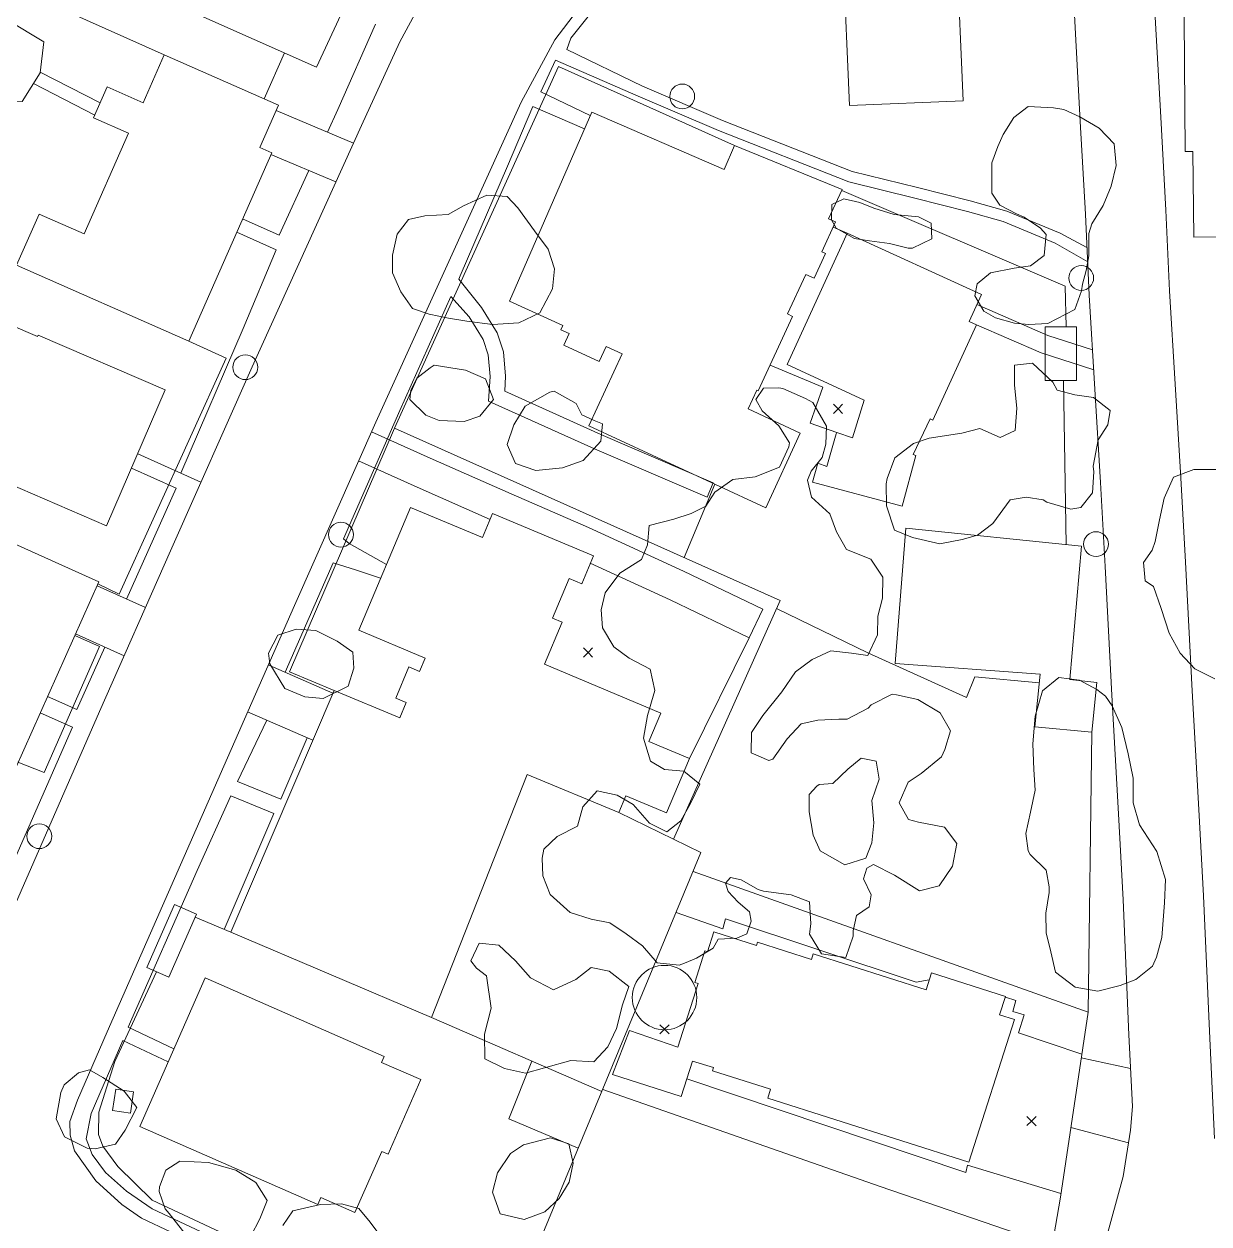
# Model space of a CAD drawing. Header units: metres. Extents: x 4652992 to 4879070, y 2074171 to 2309877.
# Drawn here: x 4653620.8 to 4653694.3, y 2307090 to 2307164.5 of the extents above; entities that cross this region are included whole.
import ezdxf

# ---------------------------------------------------------------- set-up
doc = ezdxf.new("R2010")
doc.units = ezdxf.units.M
doc.header["$MEASUREMENT"] = 0
doc.linetypes.add('DGN Style 2', pattern=[66.27138, 39.762828, -26.508552])
for name, color, linetype, lineweight in [('Level 14', 6, 'Continuous', 0), ('Level 18', 5, 'Continuous', 0), ('Level 30', 5, 'Continuous', 0), ('Level 31', 38, 'Continuous', 0), ('Level 35', 4, 'Continuous', 0), ('Level 36', 1, 'Continuous', 0), ('Level 37', 3, 'Continuous', 0), ('Level 40', 1, 'Continuous', 0), ('Level 41', 4, 'Continuous', 0), ('Level 53', 5, 'Continuous', 0), ('Level 54', 30, 'DGN Style 2', 0), ('Level 61', 4, 'Continuous', 0), ('Level 62', 4, 'Continuous', 0), ('Level 63', 3, 'Continuous', 0)]:
    doc.layers.add(name, color=color, linetype=linetype, lineweight=lineweight)

# ---------------------------------------------------------------- blocks, each defined once
blk = doc.blocks.new('POSTE_1')
at = {"layer": 'Level 61'}
blk.add_circle((-4.7e-05, -1.9e-05, -2.4e-05), 0.770001, dxfattribs=at)
blk = doc.blocks.new('COTA_15')
at = {"layer": 'Level 63', "ltscale": 0.2}
for p, q in [((-1.408367, 1.419327, -0.0002), (9e-05, -0.000195, -0.0002)), ((1.419612, 1.408262, -0.0002), (9e-05, -0.000195, -0.0002)), ((9e-05, -0.000195, -0.0002), (-1.419432, -1.408652, -0.0002)), ((9e-05, -0.000195, -0.0002), (1.408547, -1.419717, -0.0002))]:
    blk.add_line(p, q, dxfattribs=at)
blk = doc.blocks.new('COTA_17')
at = {"layer": 'Level 63', "ltscale": 0.2}
for p, q in [((0.000105, 0.00022, -0.000125), (-1.419417, -1.408237, -0.000125)), ((-1.408352, 1.419742, -0.000125), (0.000105, 0.00022, -0.000125)), ((1.419627, 1.408677, -0.000125), (0.000105, 0.00022, -0.000125)), ((0.000105, 0.00022, -0.000125), (1.408562, -1.419302, -0.000125))]:
    blk.add_line(p, q, dxfattribs=at)
blk = doc.blocks.new('TANQUE_1')
at = {"layer": 'Level 14'}
blk.add_circle((-6e-06, 2.5e-05, 8e-06), 2, dxfattribs=at)
blk = doc.blocks.new('COTA_1')
at = {"layer": 'Level 63', "ltscale": 0.2}
for p, q in [((0.000125, 4.5e-05, -0.000195), (-1.419397, -1.408412, -0.000195)), ((-1.408332, 1.419567, -0.000195), (0.000125, 4.5e-05, -0.000195)), ((1.419647, 1.408502, -0.000195), (0.000125, 4.5e-05, -0.000195)), ((0.000125, 4.5e-05, -0.000195), (1.408582, -1.419477, -0.000195))]:
    blk.add_line(p, q, dxfattribs=at)
blk = doc.blocks.new('COTA_9')
at = {"layer": 'Level 63', "ltscale": 0.2}
for p, q in [((-0.00013, 0.00011, 0.000195), (-1.419652, -1.408347, 0.000195)), ((-1.408587, 1.419632, 0.000195), (-0.00013, 0.00011, 0.000195)), ((1.419392, 1.408567, 0.000195), (-0.00013, 0.00011, 0.000195)), ((-0.00013, 0.00011, 0.000195), (1.408327, -1.419412, 0.000195))]:
    blk.add_line(p, q, dxfattribs=at)

msp = doc.modelspace()

# ---------------------------------------------------------------- linework, layer by layer
at = {"layer": 'Level 18', "color": 30}
for points in [[(4653673.735147, 2307201.344438, 1398.104079), (4653664.674696, 2307190.365508, 1399.754079), (4653653.230897, 2307176.871462, 1401.541579), (4653649.77854, 2307172.232928, 1402.216579), (4653646.596569, 2307168.03621, 1402.591579), (4653644.075257, 2307163.360991, 1403.104079), (4653641.707481, 2307158.172949, 1403.504079), (4653634.907666, 2307143.198778, 1404.654079), (4653629.843817, 2307131.782033, 1405.629079), (4653625.450949, 2307121.803666, 1406.216579), (4653618.211666, 2307105.281378, 1407.379079), (4653616.365048, 2307101.029367, 1407.879079)], [(4653684.113926, 2307196.796975, 1397.202547), (4653684.352763, 2307194.911843, 1396.508797), (4653684.984757, 2307183.543295, 1396.196297), (4653685.715119, 2307172.200567, 1396.071297), (4653685.885468, 2307165.791302, 1396.546297), (4653686.293046, 2307158.408111, 1396.752547), (4653686.605697, 2307152.663349, 1396.883797), (4653686.847911, 2307147.636286, 1397.290047), (4653687.196092, 2307141.811882, 1397.540047), (4653687.538952, 2307136.013729, 1397.940047), (4653687.825701, 2307130.800219, 1398.346297), (4653688.251605, 2307122.816448, 1398.790047), (4653688.659625, 2307115.456175, 1399.152547), (4653688.954384, 2307110.123159, 1399.583797), (4653689.309619, 2307101.74284, 1400.083797), (4653689.522097, 2307097.284694, 1400.577547), (4653689.396713, 2307095.834537, 1400.812767)], [(4653679.574276, 2307194.92992, 1398.048204), (4653671.126811, 2307184.967691, 1399.696107), (4653659.819431, 2307171.634505, 1401.483607), (4653656.504334, 2307167.180392, 1402.158607), (4653653.692231, 2307163.471494, 1402.533607), (4653651.61195, 2307159.61407, 1403.046107), (4653649.363533, 2307154.687557, 1403.446107), (4653642.582296, 2307139.754298, 1404.596107), (4653637.53815, 2307128.381973, 1405.571107), (4653633.152935, 2307118.420989, 1406.158607), (4653625.922077, 2307101.917932, 1407.321107), (4653624.080893, 2307097.678431, 1407.821107)], [(4653690.755953, 2307170.426144, 1396.212642), (4653690.873721, 2307165.995235, 1396.539857), (4653691.277474, 2307158.681325, 1396.746107), (4653691.591075, 2307152.919111, 1396.877357), (4653691.832647, 2307147.905357, 1397.283607), (4653692.179202, 2307142.108159, 1397.533607), (4653692.522764, 2307136.298138, 1397.933607), (4653692.810304, 2307131.070253, 1398.339857), (4653693.23615, 2307123.087561, 1398.783607), (4653693.643905, 2307115.73207, 1399.146107), (4653693.940456, 2307110.366619, 1399.577357), (4653694.296494, 2307101.967372, 1400.077357), (4653694.508004, 2307097.529528, 1400.571107), (4653694.620249, 2307095.30905, 1400.764857)], [(4653670.306605, 2307071.901229, 1404.351668), (4653657.917913, 2307077.051246, 1405.937086), (4653649.153285, 2307080.504828, 1406.737086), (4653639.083692, 2307085.153904, 1407.249586), (4653628.057534, 2307090.372631, 1407.824586), (4653626.833029, 2307091.217571, 1407.864069), (4653625.217522, 2307092.679384, 1407.930622), (4653623.898609, 2307094.548165, 1407.992553), (4653623.614177, 2307095.507006, 1408.038178), (4653623.609577, 2307096.358662, 1408.064237), (4653624.080893, 2307097.678431, 1407.821107)], [(4653689.396713, 2307095.834537, 1400.812767), (4653688.954929, 2307092.943799, 1401.021297), (4653687.825763, 2307088.88111, 1401.296297), (4653686.471171, 2307085.470935, 1401.710052)]]:
    msp.add_polyline3d(points, dxfattribs=at)
at = {"layer": 'Level 30', "color": 1}
for points in [[(4653643.855758, 2307172.447703, 1406.516589), (4653638.90469, 2307161.784922, 1407.072839)], [(4653692.721821, 2307167.588368, 1399.544107), (4653708.063096, 2307167.700534, 1399.681607), (4653708.223917, 2307151.794696, 1399.969107), (4653701.392745, 2307151.725628, 1399.925357), (4653701.396927, 2307151.312011, 1399.969107), (4653693.333899, 2307151.230488, 1400.619107), (4653693.280021, 2307156.55931, 1400.300357), (4653692.803028, 2307156.557465, 1400.269107), (4653692.721821, 2307167.588368, 1399.544107)], [(4653638.90469, 2307161.784922, 1407.072839), (4653627.112056, 2307167.031685, 1407.107214)], [(4653630.981057, 2307144.781753, 1408.432214), (4653620.291571, 2307149.49014, 1408.275964), (4653621.690824, 2307152.666874, 1408.044714), (4653624.485559, 2307151.43588, 1407.957214), (4653627.23669, 2307157.681793, 1407.988464), (4653625.067637, 2307158.637193, 1407.457214), (4653625.916743, 2307160.564923, 1407.375964), (4653628.153328, 2307159.579776, 1407.600964), (4653629.46081, 2307162.548163, 1407.425964), (4653636.550886, 2307159.425204, 1407.369714), (4653635.393448, 2307156.797465, 1407.532214), (4653636.130591, 2307156.472777, 1407.532214), (4653630.981057, 2307144.781753, 1408.432214)], [(4653663.657001, 2307135.892338, 1404.861668), (4653655.798327, 2307139.529585, 1404.799168), (4653657.869061, 2307144.003633, 1404.455418), (4653656.882057, 2307144.46045, 1404.442918), (4653656.446677, 2307143.519763, 1404.424168), (4653654.244864, 2307144.538833, 1404.417918), (4653654.575969, 2307145.254223, 1404.386668), (4653654.059605, 2307145.493213, 1404.386668), (4653654.180033, 2307145.753411, 1404.374168), (4653650.87134, 2307147.271034, 1404.686668), (4653655.980951, 2307159.003291, 1404.905418), (4653664.20563, 2307155.440558, 1404.792918), (4653664.848289, 2307156.931458, 1404.799168), (4653671.515043, 2307154.194346, 1404.849168), (4653670.676203, 2307152.38194, 1404.892918), (4653671.111649, 2307152.180401, 1404.774168), (4653670.25317, 2307150.325564, 1404.717918), (4653670.480192, 2307150.220491, 1404.717918), (4653669.771801, 2307148.689932, 1404.717918), (4653669.263999, 2307148.924959, 1404.717918), (4653668.128371, 2307146.471308, 1404.811668), (4653668.446259, 2307146.32418, 1404.811668), (4653666.309941, 2307141.708429, 1404.805418), (4653666.232803, 2307141.74413, 1404.805418), (4653665.692092, 2307140.575865, 1404.199168), (4653668.918829, 2307139.082427, 1403.086668), (4653666.774535, 2307134.449443, 1403.499168), (4653663.657001, 2307135.892338, 1404.861668)], [(4653680.161672, 2307147.674968, 1402.117918), (4653671.823102, 2307151.48435, 1402.499168), (4653671.572493, 2307150.935778, 1401.799168), (4653668.098334, 2307143.330996, 1401.742918), (4653672.882602, 2307141.126369, 1401.54854), (4653672.15938, 2307138.777751, 1401.524337), (4653671.181027, 2307139.115257, 1403.611668), (4653671.146604, 2307139.039905, 1403.536668), (4653670.556989, 2307137.007156, 1403.492918), (4653670.016612, 2307137.213248, 1403.492918), (4653669.685284, 2307136.035122, 1403.455418), (4653675.245113, 2307134.543699, 1403.686668), (4653676.079319, 2307137.690402, 1403.649168), (4653675.930763, 2307137.7597, 1401.824168), (4653676.971163, 2307139.95534, 1401.767918), (4653677.14879, 2307139.874193, 1401.755418), (4653679.858132, 2307145.804823, 1401.724168), (4653679.402425, 2307146.013008, 1401.817918), (4653680.161672, 2307147.674968, 1402.117918)], [(4653625.880364, 2307133.318126, 1409.294714), (4653616.678393, 2307137.290273, 1408.825964), (4653616.870792, 2307137.73599, 1408.794714), (4653616.229893, 2307138.012643, 1408.663464), (4653617.124068, 2307140.084109, 1408.657214), (4653617.860282, 2307139.766313, 1408.707214), (4653619.034356, 2307142.486201, 1408.575964), (4653618.472681, 2307142.728655, 1408.557214), (4653619.813592, 2307145.835041, 1408.588464), (4653621.589935, 2307145.06826, 1409.000964), (4653621.63031, 2307145.161792, 1408.975964), (4653629.522297, 2307141.755117, 1408.944714), (4653625.880364, 2307133.318126, 1409.294714)], [(4653618.319552, 2307115.917349, 1410.150964), (4653611.138317, 2307119.140757, 1410.138464), (4653611.243562, 2307119.375225, 1410.138464), (4653601.631274, 2307123.689848, 1410.007214), (4653602.318819, 2307125.221587, 1409.707214), (4653601.26481, 2307125.694696, 1409.494714), (4653604.395256, 2307132.668826, 1409.900964), (4653605.205358, 2307132.305199, 1409.982214), (4653606.166065, 2307134.445499, 1409.982214), (4653605.882891, 2307134.572606, 1409.982214), (4653606.419225, 2307135.767473, 1409.869714), (4653606.665575, 2307135.656895, 1409.857214), (4653607.460669, 2307137.428237, 1409.713464), (4653613.914034, 2307134.531546, 1409.813464), (4653614.091966, 2307134.92795, 1410.763464), (4653625.404624, 2307129.85009, 1410.732214), (4653619.168936, 2307115.957976, 1410.044714), (4653618.477166, 2307116.268487, 1410.119714), (4653618.319552, 2307115.917349, 1410.150964)], [(4653646.040877, 2307102.816905, 1408.283543), (4653633.591337, 2307108.108572, 1408.233543), (4653639.993101, 2307123.109435, 1408.408543), (4653644.069926, 2307121.400405, 1409.314793), (4653644.469217, 2307122.352898, 1409.558543), (4653643.819878, 2307122.625105, 1409.558543), (4653644.63635, 2307124.572766, 1409.552293), (4653645.304214, 2307124.292793, 1409.514793), (4653645.651718, 2307125.121751, 1407.608543), (4653641.532883, 2307126.848393, 1407.271043), (4653644.72808, 2307134.47041, 1407.208543), (4653649.198376, 2307132.596434, 1407.283543), (4653649.823818, 2307134.0884, 1409.139793), (4653656.084393, 2307131.463928, 1408.971043), (4653655.35833, 2307129.731933, 1409.064793), (4653654.574558, 2307130.060495, 1409.083543), (4653653.540934, 2307127.594825, 1409.089793), (4653654.139769, 2307127.343789, 1406.839793), (4653653.046027, 2307124.734711, 1406.314793), (4653660.268721, 2307121.706913, 1406.408543), (4653659.526499, 2307119.936369, 1406.408543), (4653662.03818, 2307118.883457, 1404.977293), (4653660.625388, 2307115.513297, 1404.883543), (4653658.087368, 2307116.57725, 1406.577293), (4653657.65527, 2307115.546499, 1406.683543), (4653651.973166, 2307117.890746, 1408.283543), (4653646.040877, 2307102.816905, 1408.283543)], [(4653686.366216, 2307132.055281, 1401.236668), (4653675.46683, 2307133.181384, 1401.355418), (4653674.803959, 2307124.782647, 1401.549168), (4653683.798883, 2307124.118132, 1401.386668), (4653683.479103, 2307120.859701, 1401.017918), (4653687.002596, 2307120.521221, 1401.005418), (4653687.318632, 2307123.613206, 1401.005418), (4653685.645979, 2307123.788919, 1401.211668), (4653686.366216, 2307132.055281, 1401.236668)], [(4653679.381314, 2307093.830898, 1406.311668), (4653666.900078, 2307097.80429, 1406.486668), (4653667.079421, 2307098.367643, 1406.486668), (4653663.472717, 2307099.515834, 1406.511668), (4653663.532689, 2307099.70422, 1404.255418), (4653662.238872, 2307100.116105, 1404.255418), (4653661.538488, 2307097.916055, 1404.542918), (4653657.271552, 2307099.274431, 1404.761668), (4653658.318823, 2307102.016848, 1404.886668), (4653661.313555, 2307100.967721, 1404.061668), (4653662.575799, 2307104.932686, 1403.792918), (4653662.380687, 2307104.9948, 1403.792918), (4653663.002384, 2307106.947679, 1403.792918), (4653663.159789, 2307106.897569, 1403.792918), (4653663.555073, 2307108.139236, 1403.792918), (4653666.212533, 2307107.293235, 1404.442918), (4653666.272685, 2307107.482184, 1404.424168), (4653669.60971, 2307106.419844, 1406.655418), (4653669.721446, 2307106.770831, 1406.655418), (4653676.722413, 2307104.542079, 1406.655418), (4653677.055137, 2307105.587234, 1406.599168), (4653681.652876, 2307104.123547, 1406.292918), (4653681.288337, 2307102.978454, 1406.280418), (4653682.200942, 2307102.687927, 1406.280418), (4653679.381314, 2307093.830898, 1406.311668)], [(4653643.103773, 2307100.391791, 1409.827293), (4653631.991512, 2307105.269671, 1409.771043), (4653627.948708, 2307096.05979, 1409.577293), (4653638.986962, 2307091.214396, 1409.683543), (4653639.174482, 2307091.641584, 1409.683543), (4653641.292485, 2307090.711858, 1409.571043), (4653642.955486, 2307094.500329, 1409.214793), (4653643.352818, 2307094.325915, 1409.214793), (4653645.386917, 2307098.959781, 1409.296043), (4653642.945587, 2307100.031431, 1409.602293), (4653643.103773, 2307100.391791, 1409.827293)]]:
    msp.add_polyline3d(points, dxfattribs=at)
at = {"layer": 'Level 31'}
msp.add_polyline3d([(4653620.653192, 2307159.662655, 1407.766589), (4653618.483011, 2307159.708217, 1407.763464), (4653616.699764, 2307160.951244, 1407.875964), (4653616.612762, 2307163.00235, 1407.775964), (4653617.943968, 2307164.63783, 1407.697839), (4653619.75357, 2307164.699308, 1407.585339), (4653621.996165, 2307163.365779, 1407.610339), (4653621.760675, 2307161.439426, 1407.725964), (4653620.653192, 2307159.662655, 1407.766589)], dxfattribs=at)
for points in [[(4653686.054731, 2307142.33823, 1400.817918), (4653686.049882, 2307145.679356, 1400.692918), (4653684.105241, 2307145.676534, 1400.661668), (4653684.108082, 2307142.335404, 1400.786636)], [(4653631.454771, 2307109.223982, 1409.367918), (4653629.74399, 2307105.320228, 1409.561668), (4653628.388856, 2307105.914101, 1409.561668), (4653630.099637, 2307109.817856, 1409.367918)], [(4653627.556959, 2307098.205963, 1408.390972), (4653627.357309, 2307096.877176, 1408.390972), (4653626.255323, 2307097.04275, 1408.390972), (4653626.454973, 2307098.371536, 1408.390972)]]:
    msp.add_3dface(points, dxfattribs=at)
at = {"layer": 'Level 35'}
for p, q in [((4653636.925739, 2307162.665395, 1406.015349), (4653635.662961, 2307159.816308, 1406.002849)), ((4653663.623307, 2307135.907932, 1404.792918), (4653661.71317, 2307131.357702, 1404.792918)), ((4653646.040877, 2307102.816905, 1407.305418), (4653656.608071, 2307098.23104, 1406.869022))]:
    msp.add_line(p, q, dxfattribs=at)
at = {"layer": 'Level 35', "extrusion": (0.0270967789704747, 0.0757597988333979, 0.9967578529663803), "elevation": 302290.394978, "flags": 128}
msp.add_lwpolyline([(-3604797.525949, -3727374.877065), (-3604777.496846, -3727376.430636), (-3604774.965693, -3727360.584217)], dxfattribs=at)
at = {"layer": 'Level 35', "extrusion": (0.0540140158338163, 0.0629825173792855, 0.9965518996008549), "elevation": 398071.554142, "flags": 128}
msp.add_lwpolyline([(-2030600.743269, -4764190.734281), (-2030606.236487, -4764192.165491), (-2030615.411054, -4764163.993252)], dxfattribs=at)
at = {"layer": 'Level 35', "extrusion": (0.0434646409433285, -0.0172648138749264, 0.9989057769327052), "elevation": 163843.208523, "flags": 128}
msp.add_lwpolyline([(3862072.567442, -3469401.259865), (3862072.666708, -3469396.582525), (3862076.527395, -3469396.582525)], dxfattribs=at)
at = {"layer": 'Level 35'}
for points in [[(4653630.981057, 2307144.781753, 1406.927848), (4653633.307214, 2307143.736115, 1406.890348), (4653626.667255, 2307129.078568, 1407.927848), (4653625.34565, 2307129.718704, 1407.927848)], [(4653661.054951, 2307113.883848, 1404.892918), (4653667.677495, 2307128.695982, 1404.480418), (4653643.741601, 2307139.377936, 1407.167918), (4653637.239478, 2307124.265907, 1407.080418), (4653639.993101, 2307123.109435, 1407.080418)], [(4653620.385537, 2307118.66837, 1408.312371), (4653622.00752, 2307118.019809, 1408.312371), (4653625.433179, 2307125.831006, 1407.787371), (4653623.907774, 2307126.515347, 1407.787371)], [(4653656.659738, 2307098.355652, 1405.080418), (4653673.869183, 2307092.338944, 1404.155418), (4653684.546329, 2307088.665664, 1403.742918), (4653685.056382, 2307091.675067, 1403.705418), (4653686.771258, 2307103.137595, 1402.880418), (4653662.267921, 2307111.88178, 1403.467918)]]:
    msp.add_polyline3d(points, dxfattribs=at)
at = {"layer": 'Level 36', "extrusion": (0.120916272645058, 0.0780185538329164, 0.9895920170794864), "elevation": 744093.455349, "flags": 128}
msp.add_lwpolyline([(-584426.602366, -5107256.077312), (-584413.252943, -5107277.011772), (-584423.297775, -5107283.61351)], dxfattribs=at)
at = {"layer": 'Level 36'}
msp.add_polyline3d([(4653650.155652, 2307082.593276, 1408.055418), (4653649.791697, 2307081.620868, 1408.055418), (4653628.712254, 2307091.478879, 1410.005418), (4653626.585806, 2307093.57275, 1410.042918), (4653625.654256, 2307094.832711, 1410.042918), (4653625.386309, 2307095.550822, 1409.967918), (4653625.410205, 2307096.933015, 1409.867918), (4653626.39638, 2307100.095925, 1409.667918), (4653628.988511, 2307105.651308, 1409.367918)], dxfattribs=at)
at = {"layer": 'Level 37'}
for p, q in [((4653685.410134, 2307132.154062, 1400.480418), (4653685.256265, 2307142.337071, 1400.380418)), ((4653686.771258, 2307103.137595, 1402.880419), (4653687.002596, 2307120.52122, 1401.005419)), ((4653633.591337, 2307108.108572, 1408.280418), (4653631.371837, 2307109.034739, 1408.280418))]:
    msp.add_line(p, q, dxfattribs=at)
at = {"layer": 'Level 37', "extrusion": (0.1132222519921215, 0.0029489946550196, 0.9935653099239916), "elevation": 535095.413484, "flags": 128}
msp.add_lwpolyline([(2185203.192385, -4681685.636824), (2185196.891042, -4681699.432436), (2185194.374322, -4681699.432436)], dxfattribs=at)
at = {"layer": 'Level 37'}
msp.add_polyline3d([(4653683.746193, 2307123.581244, 1400.799168), (4653679.747947, 2307123.960058, 1400.799168), (4653679.241079, 2307122.664345, 1401.117918), (4653673.099749, 2307125.442023, 1401.455418), (4653667.450217, 2307128.187646, 1401.792918)], dxfattribs=at)
at = {"layer": 'Level 40', "color": 3}
for points in [[(4653686.269659, 2307158.713217, 1401.040972), (4653687.455758, 2307157.994091, 1400.953472), (4653688.39486, 2307157.036233, 1400.847222), (4653688.516301, 2307155.678801, 1400.790972), (4653688.204525, 2307154.398513, 1400.815972), (4653687.707353, 2307153.20266, 1400.815972), (4653687.005701, 2307152.068669, 1400.853472), (4653686.810396, 2307151.464234, 1400.790972), (4653686.816578, 2307150.078408, 1400.853472), (4653686.659199, 2307149.16626, 1400.928472), (4653686.436016, 2307148.324242, 1400.853472), (4653686.366293, 2307147.906725, 1400.778472), (4653685.961719, 2307146.755504, 1400.803472), (4653684.281074, 2307145.884338, 1400.940972), (4653683.088794, 2307145.818496, 1400.940972), (4653682.203537, 2307145.895893, 1400.853472), (4653681.023161, 2307146.234343, 1400.803472), (4653680.299353, 2307146.652886, 1400.740972), (4653679.752916, 2307147.598751, 1400.603472), (4653679.900349, 2307148.35043, 1400.553472), (4653680.71372, 2307149.023224, 1400.565972), (4653682.179117, 2307149.321899, 1400.778472), (4653683.195934, 2307149.457126, 1400.990972), (4653684.055168, 2307150.091734, 1401.028472), (4653684.166633, 2307151.39495, 1400.978472), (4653683.823641, 2307151.803248, 1400.953472), (4653682.804713, 2307152.482845, 1400.903472), (4653682.330161, 2307152.67852, 1400.903472), (4653681.307265, 2307153.223353, 1400.865972), (4653680.796746, 2307153.970564, 1400.790972), (4653680.794481, 2307155.844036, 1400.665972), (4653681.169167, 2307156.866733, 1400.590972), (4653681.504019, 2307157.600437, 1400.528472), (4653682.161819, 2307158.663553, 1400.503472), (4653683.058929, 2307159.343331, 1400.565972), (4653684.628057, 2307159.264163, 1400.590972), (4653685.262099, 2307159.165813, 1400.665972), (4653686.269659, 2307158.713217, 1401.040972)], [(4653651.39515, 2307153.058208, 1406.109722), (4653652.430994, 2307151.636851, 1406.065972), (4653653.286723, 2307150.48786, 1406.197222), (4653653.666742, 2307149.278375, 1406.334722), (4653653.548369, 2307148.027328, 1406.609722), (4653652.752112, 2307146.548988, 1406.740972), (4653651.449808, 2307145.919573, 1406.784722), (4653649.825122, 2307145.825711, 1406.834722), (4653648.2408, 2307146.018813, 1406.884722), (4653647.091778, 2307146.214873, 1406.884722), (4653645.897353, 2307146.448851, 1406.859722), (4653644.867488, 2307146.804993, 1406.834722), (4653644.134323, 2307147.844839, 1406.722222), (4653643.623134, 2307149.019981, 1406.709722), (4653643.612346, 2307150.128445, 1406.634722), (4653643.918666, 2307151.43019, 1406.559722), (4653644.621601, 2307152.339635, 1406.534722), (4653645.62337, 2307152.556682, 1406.484722), (4653647.081815, 2307152.636673, 1406.447222), (4653648.027136, 2307153.190994, 1406.447222), (4653649.483191, 2307153.837979, 1406.359722), (4653650.739359, 2307153.750952, 1406.309722), (4653651.39515, 2307153.058208, 1406.109722)], [(4653673.489491, 2307153.034203, 1401.847222), (4653674.748107, 2307152.636288, 1401.678472), (4653676.246687, 2307152.505646, 1401.359722), (4653677.041868, 2307152.110984, 1401.297222), (4653677.084567, 2307151.125514, 1401.422222), (4653675.884571, 2307150.547669, 1401.697222), (4653675.614077, 2307150.558633, 1401.759722), (4653674.463732, 2307150.835664, 1401.984722), (4653673.218787, 2307151.000034, 1402.372222), (4653672.283112, 2307151.144102, 1402.597222), (4653671.152064, 2307151.795724, 1402.715972), (4653670.847296, 2307152.302536, 1402.672222), (4653670.882148, 2307153.26933, 1402.565972), (4653671.619454, 2307153.619995, 1402.453472), (4653672.617695, 2307153.393139, 1402.303472), (4653673.489491, 2307153.034203, 1401.847222)], [(4653678.939335, 2307139.068483, 1402.859722), (4653680.057707, 2307139.354962, 1402.515972), (4653681.309878, 2307138.808941, 1402.347222), (4653682.242299, 2307139.235194, 1402.103472), (4653682.349591, 2307140.63349, 1401.740972), (4653682.218141, 2307142.062216, 1401.378472), (4653682.205955, 2307143.299428, 1401.122222), (4653683.32422, 2307143.409608, 1401.072222), (4653684.580988, 2307142.23856, 1401.022222), (4653684.860235, 2307141.737207, 1400.940972), (4653685.943448, 2307141.462498, 1400.803472), (4653687.118246, 2307141.287779, 1400.528472), (4653688.143431, 2307140.470958, 1400.309722), (4653687.99168, 2307139.585228, 1400.334722), (4653687.409146, 2307138.667719, 1400.459722), (4653687.083844, 2307137.037149, 1400.809722), (4653687.122424, 2307136.675198, 1400.865972), (4653687.03907, 2307135.379639, 1401.140972), (4653686.334171, 2307134.464503, 1401.365972), (4653685.695423, 2307134.36079, 1401.547222), (4653684.223317, 2307134.783509, 1401.790972), (4653683.985643, 2307134.935753, 1401.853472), (4653682.930216, 2307135.095256, 1402.328472), (4653681.935277, 2307134.928217, 1402.334722), (4653680.869177, 2307133.460111, 1403.009722), (4653679.908422, 2307132.74066, 1403.597222), (4653678.971746, 2307132.477382, 1403.859722), (4653677.570766, 2307132.217368, 1404.297222), (4653675.881075, 2307132.597657, 1404.397222), (4653674.757348, 2307133.058867, 1404.459722), (4653674.259716, 2307134.564808, 1404.384722), (4653674.248256, 2307135.926335, 1404.222222), (4653674.300192, 2307136.267089, 1404.197222), (4653674.786879, 2307137.535664, 1403.922222), (4653675.950953, 2307138.423488, 1403.522222), (4653676.905592, 2307138.76396, 1403.309722), (4653678.939335, 2307139.068483, 1402.859722)], [(4653648.142506, 2307142.994083, 1407.615972), (4653649.385522, 2307142.451731, 1407.834722), (4653649.885066, 2307141.172203, 1407.747222), (4653649.04406, 2307140.135228, 1407.934722), (4653648.070745, 2307139.803956, 1407.934722), (4653646.509626, 2307139.857001, 1407.934722), (4653645.692417, 2307140.188833, 1407.872222), (4653644.699213, 2307141.156047, 1407.859722), (4653644.754281, 2307141.735708, 1407.747222), (4653645.120121, 2307142.482992, 1407.722222), (4653645.948087, 2307143.118834, 1407.634722), (4653646.207513, 2307143.29884, 1407.634722), (4653648.142506, 2307142.994083, 1407.615972)], [(4653652.940294, 2307111.616559, 1406.228472), (4653653.401306, 2307110.448088, 1406.153472), (4653654.63771, 2307109.336119, 1406.040972), (4653655.953172, 2307108.909731, 1406.028472), (4653657.098631, 2307108.687056, 1406.015972), (4653658.110099, 2307108.008907, 1406.015972), (4653659.1353, 2307107.273232, 1405.878472), (4653660.030813, 2307106.216561, 1405.790972), (4653661.412416, 2307106.072322, 1405.703472), (4653661.737865, 2307106.183378, 1405.678472), (4653662.490095, 2307106.489411, 1405.628472), (4653663.506825, 2307107.110956, 1405.578472), (4653663.831454, 2307107.682969, 1405.540972), (4653664.975691, 2307107.745137, 1405.478472), (4653665.59559, 2307108.003027, 1405.272222), (4653665.875406, 2307108.791614, 1405.128472), (4653665.76609, 2307109.375259, 1404.984722), (4653665.06124, 2307109.980531, 1404.859722), (4653664.436019, 2307110.634511, 1404.784722), (4653664.282827, 2307111.147216, 1404.740972), (4653664.595652, 2307111.492919, 1404.684722), (4653665.244659, 2307111.34964, 1404.653472), (4653666.306472, 2307110.753223, 1404.647222), (4653666.639386, 2307110.659165, 1404.634722), (4653668.361072, 2307110.433293, 1404.478472), (4653669.484796, 2307109.985002, 1404.165972), (4653669.564893, 2307108.633744, 1404.009722), (4653669.482201, 2307107.987782, 1403.984722), (4653670.245583, 2307106.756776, 1403.965972), (4653671.751531, 2307106.542277, 1403.915972), (4653672.209277, 2307107.858671, 1403.853472), (4653672.190979, 2307108.189272, 1403.834722), (4653672.4005, 2307109.144349, 1403.790972), (4653673.192897, 2307109.673134, 1403.784722), (4653673.315563, 2307110.431751, 1403.872222), (4653672.836103, 2307111.41745, 1403.922222), (4653673.044093, 2307112.073899, 1403.997222), (4653673.452157, 2307112.301447, 1404.134722), (4653674.77237, 2307111.642573, 1404.303472), (4653676.31971, 2307110.670575, 1404.453472), (4653677.540844, 2307110.987628, 1404.440972), (4653678.369932, 2307112.20202, 1404.378472), (4653678.641724, 2307113.605497, 1404.290972), (4653677.870038, 2307114.635383, 1404.253472), (4653676.247731, 2307114.945799, 1404.253472), (4653675.626699, 2307115.095873, 1404.015972), (4653675.04813, 2307116.133504, 1403.965972), (4653675.618455, 2307117.410427, 1403.928472), (4653676.427136, 2307117.949585, 1403.890972), (4653677.678147, 2307118.980398, 1403.903472), (4653677.895492, 2307119.444802, 1403.903472), (4653678.248733, 2307120.610944, 1403.903472), (4653677.604519, 2307121.718852, 1403.915972), (4653676.21154, 2307122.545189, 1403.965972), (4653674.885855, 2307122.838338, 1403.965972), (4653674.6211, 2307122.875111, 1403.965972), (4653673.318597, 2307122.210427, 1403.903472), (4653673.135292, 2307122.009864, 1403.928472), (4653671.826798, 2307121.319421, 1404.065972), (4653671.311181, 2307121.335195, 1404.103472), (4653670.011111, 2307121.268468, 1404.165972), (4653668.971715, 2307121.029923, 1404.190972), (4653668.099037, 2307120.098131, 1404.328472), (4653667.206213, 2307118.844728, 1404.578472), (4653666.969244, 2307118.765959, 1404.578472), (4653665.878618, 2307119.247165, 1404.690972), (4653665.895467, 2307120.494598, 1404.690972), (4653666.604985, 2307121.547438, 1404.615972), (4653667.770727, 2307123.034162, 1404.465972), (4653668.631683, 2307124.26806, 1404.290972), (4653669.655538, 2307125.027286, 1404.115972), (4653670.818585, 2307125.562431, 1403.953472), (4653672.096599, 2307125.416834, 1403.740972), (4653673.103866, 2307125.282251, 1403.753472), (4653673.700067, 2307126.552921, 1403.978472), (4653673.724817, 2307127.716824, 1404.028472), (4653674.014323, 2307128.843955, 1404.165972), (4653674.043155, 2307130.142905, 1404.353472), (4653673.289443, 2307131.250067, 1404.440972), (4653671.790787, 2307131.857081, 1404.490972), (4653671.172449, 2307132.958736, 1404.590972), (4653670.747229, 2307134.068137, 1404.590972), (4653669.621176, 2307135.102036, 1404.403472), (4653669.37709, 2307136.167665, 1404.153472), (4653669.586533, 2307136.715598, 1404.078472), (4653670.273996, 2307137.556115, 1404.065972), (4653670.497594, 2307138.3999, 1404.015972), (4653670.536237, 2307139.506033, 1403.915972), (4653669.705158, 2307140.985576, 1403.753472), (4653669.243466, 2307141.233179, 1403.715972), (4653667.82843, 2307141.847193, 1403.615972), (4653667.589552, 2307141.877712, 1403.615972), (4653666.629956, 2307141.864742, 1403.740972), (4653666.165569, 2307141.160764, 1403.803472), (4653666.551281, 2307140.46901, 1403.878472), (4653667.591804, 2307139.537399, 1403.928472), (4653668.248001, 2307138.481009, 1404.015972), (4653668.213962, 2307138.217169, 1404.040972), (4653667.623752, 2307136.972257, 1404.215972), (4653666.114239, 2307136.357598, 1404.415972), (4653664.73845, 2307136.200343, 1404.578472), (4653663.624984, 2307135.408358, 1404.715972), (4653663.066903, 2307134.536575, 1404.853472), (4653662.140824, 2307134.0802, 1405.203472), (4653661.077461, 2307133.73862, 1405.340972), (4653659.538252, 2307133.34879, 1405.453472), (4653659.449766, 2307132.145875, 1405.228472), (4653659.07282, 2307131.230321, 1404.990972), (4653657.728376, 2307130.385326, 1404.853472), (4653656.815667, 2307129.163934, 1404.778472), (4653656.570013, 2307128.107826, 1404.890972), (4653656.640866, 2307127.00244, 1405.103472), (4653657.350727, 2307125.824255, 1405.428472), (4653658.303808, 2307125.104221, 1405.890972), (4653659.597364, 2307124.437943, 1406.003472), (4653659.891031, 2307123.115473, 1406.103472), (4653659.447916, 2307121.56295, 1406.278472), (4653659.202001, 2307120.15322, 1406.403472), (4653659.632951, 2307118.715955, 1406.403472), (4653660.498592, 2307118.207497, 1406.365972), (4653661.704968, 2307118.106419, 1406.078472), (4653662.691828, 2307117.296602, 1405.853472), (4653662.113601, 2307116.103209, 1405.853472), (4653661.507589, 2307115.025356, 1405.903472), (4653660.637082, 2307114.337899, 1406.128472), (4653659.558439, 2307114.870622, 1406.278472), (4653658.545964, 2307116.040315, 1406.340972), (4653657.556933, 2307116.605797, 1406.353472), (4653656.308878, 2307116.880187, 1406.315972), (4653655.424217, 2307115.896877, 1406.240972), (4653655.09086, 2307114.698723, 1406.053472), (4653653.846102, 2307114.047292, 1406.065972), (4653653.009374, 2307113.270052, 1406.103472), (4653652.903436, 2307112.697107, 1406.040972), (4653652.940294, 2307111.616559, 1406.228472)], [(4653653.641647, 2307141.681528, 1406.628472), (4653655.006625, 2307140.907584, 1406.459722), (4653655.372514, 2307140.21281, 1406.403472), (4653656.129705, 2307139.855001, 1406.459722), (4653656.654054, 2307139.661168, 1406.465972), (4653656.5366, 2307138.58423, 1406.459722), (4653655.452128, 2307137.376546, 1406.534722), (4653654.176855, 2307136.915768, 1406.578472), (4653652.522789, 2307136.748512, 1406.572222), (4653651.242945, 2307137.191915, 1406.553472), (4653650.735014, 2307138.379219, 1406.472222), (4653651.157272, 2307139.598319, 1406.372222), (4653651.8492, 2307140.752392, 1406.278472), (4653653.380517, 2307141.609708, 1406.215972), (4653653.641647, 2307141.681528, 1406.628472)], [(4653694.808857, 2307136.819411, 1402.375357), (4653693.333453, 2307136.822211, 1402.337857), (4653692.073303, 2307136.33861, 1402.300357), (4653691.498456, 2307135.038003, 1402.300357), (4653691.214327, 2307133.69444, 1402.350357), (4653690.930199, 2307132.350877, 1402.350357), (4653690.753226, 2307131.823292, 1402.362857), (4653690.219954, 2307131.055769, 1402.412857), (4653690.312051, 2307129.920183, 1402.387857), (4653690.827909, 2307129.551375, 1402.500357), (4653691.304389, 2307128.18731, 1402.587857)], [(4653691.304389, 2307128.18731, 1402.587857), (4653691.796873, 2307126.656453, 1402.450357), (4653692.496295, 2307125.42871, 1402.350357), (4653693.390733, 2307124.452646, 1402.312857), (4653694.639431, 2307123.825633, 1402.325357)], [(4653638.869097, 2307126.83969, 1408.109722), (4653640.191531, 2307126.168897, 1408.259722), (4653641.158672, 2307125.489302, 1408.403472), (4653641.224088, 2307124.500372, 1408.459722), (4653640.878319, 2307123.38098, 1408.478472), (4653639.32666, 2307122.620405, 1408.484722), (4653638.182107, 2307122.721125, 1408.478472), (4653636.945159, 2307123.236115, 1408.428472), (4653636.016979, 2307124.771306, 1408.303472), (4653635.924489, 2307125.415366, 1408.297222), (4653636.500824, 2307126.533136, 1408.228472), (4653637.651226, 2307126.917569, 1408.159722), (4653638.869097, 2307126.83969, 1408.109722)], [(4653688.276978, 2307122.152173, 1402.965972), (4653688.869341, 2307120.811585, 1403.009722), (4653689.25437, 2307119.167206, 1403.040972), (4653689.562615, 2307117.663843, 1403.090972), (4653689.564792, 2307116.139095, 1403.109722), (4653689.970725, 2307114.761853, 1403.109722), (4653691.039677, 2307113.115698, 1403.115972), (4653691.56828, 2307111.382227, 1403.265972), (4653691.504649, 2307109.9278, 1403.334722), (4653691.347542, 2307107.773025, 1403.322222), (4653691.024681, 2307106.555462, 1403.234722), (4653690.773449, 2307106.002484, 1403.215972), (4653689.746157, 2307105.173415, 1403.159722), (4653688.771599, 2307104.808928, 1403.147222), (4653687.374052, 2307104.451227, 1403.128472), (4653685.981309, 2307104.706075, 1403.078472), (4653684.756961, 2307105.629391, 1403.003472), (4653684.459295, 2307106.887854, 1402.878472), (4653684.182605, 2307108.059418, 1402.709722), (4653684.153304, 2307109.293922, 1402.640972), (4653684.352444, 2307110.568669, 1402.522222), (4653684.352338, 2307110.923283, 1402.528472), (4653684.165476, 2307111.95039, 1402.478472), (4653683.188518, 2307112.936646, 1402.453472), (4653683.061755, 2307113.158221, 1402.453472), (4653682.912789, 2307114.23072, 1402.440972), (4653683.194712, 2307115.567284, 1402.447222), (4653683.495583, 2307116.926543, 1402.509722), (4653683.407411, 2307118.202553, 1402.515972), (4653683.336105, 2307119.788161, 1402.490972), (4653683.501192, 2307121.507556, 1402.490972), (4653683.936673, 2307123.093397, 1402.515972), (4653684.963965, 2307123.922466, 1402.659722), (4653686.235976, 2307123.737718, 1402.834722), (4653687.321551, 2307123.161621, 1402.815972), (4653687.858387, 2307122.759089, 1402.809722), (4653688.276978, 2307122.152173, 1402.965972)], [(4653669.461554, 2307116.660238, 1403.940972), (4653669.479995, 2307115.567897, 1403.840972), (4653669.716935, 2307114.1236, 1403.790972), (4653670.145609, 2307113.149728, 1403.778472), (4653671.693173, 2307112.286299, 1403.740972), (4653672.993629, 2307112.70644, 1403.728472), (4653673.351225, 2307113.653539, 1403.728472), (4653673.478309, 2307114.901101, 1403.728472), (4653673.364712, 2307116.288402, 1403.715972), (4653673.806399, 2307117.595945, 1403.665972), (4653673.632737, 2307118.725785, 1403.553472), (4653672.689404, 2307118.899294, 1403.528472), (4653671.876316, 2307118.225422, 1403.528472), (4653670.93156, 2307117.338586, 1403.553472), (4653670.095395, 2307117.268626, 1403.603472), (4653669.936013, 2307117.171146, 1403.590972), (4653669.461554, 2307116.660238, 1403.940972)], [(4653649.73842, 2307103.387861, 1407.603472), (4653649.336088, 2307101.789465, 1408.003472), (4653649.340469, 2307100.241905, 1408.215972), (4653650.56174, 2307099.647961, 1408.303472), (4653651.880936, 2307099.355847, 1408.303472), (4653653.049381, 2307099.696964, 1408.153472), (4653654.677978, 2307100.143728, 1407.778472), (4653656.102868, 2307100.070161, 1407.490972), (4653656.973754, 2307100.998662, 1407.140972), (4653657.514271, 2307102.142737, 1406.728472), (4653657.88327, 2307103.599567, 1406.328472), (4653658.289022, 2307104.749129, 1405.840972), (4653657.068878, 2307105.695399, 1405.740972), (4653655.949648, 2307105.911997, 1405.740972), (4653654.986152, 2307105.168657, 1405.828472), (4653653.610679, 2307104.525014, 1406.065972), (4653652.181846, 2307105.27766, 1406.378472), (4653651.261341, 2307106.341294, 1406.340972), (4653650.207732, 2307107.301513, 1406.340972), (4653648.987169, 2307107.434134, 1406.353472), (4653648.484444, 2307106.335164, 1406.390972), (4653648.837862, 2307105.869888, 1406.503472), (4653649.460808, 2307105.393638, 1406.590972), (4653649.73842, 2307103.387861, 1407.603472)], [(4653625.656547, 2307099.100592, 1409.834722), (4653626.972522, 2307098.240763, 1409.815972), (4653627.750245, 2307097.227135, 1409.822222), (4653627.040052, 2307095.829637, 1409.890972), (4653626.438045, 2307094.947137, 1410.097222), (4653625.166059, 2307094.673341, 1410.184722), (4653624.673186, 2307094.711502, 1410.184722), (4653623.276365, 2307095.401489, 1410.184722), (4653622.756087, 2307096.528669, 1410.034722), (4653623.047474, 2307098.16287, 1409.897222), (4653623.242446, 2307098.643324, 1409.853472), (4653624.150083, 2307099.384174, 1409.784722), (4653624.81591, 2307099.561202, 1409.753472), (4653625.656547, 2307099.100592, 1409.834722)], [(4653653.42256, 2307095.356265, 1409.097222), (4653654.55896, 2307094.986234, 1409.097222), (4653654.830855, 2307093.768274, 1409.084722), (4653654.583169, 2307092.594791, 1409.022222), (4653653.95484, 2307091.594798, 1408.859722), (4653653.067619, 2307090.765925, 1408.728472), (4653651.787371, 2307090.289748, 1408.565972), (4653650.292567, 2307090.638123, 1408.265972), (4653649.829929, 2307091.970038, 1408.003472), (4653650.138069, 2307093.169547, 1407.997222), (4653650.939226, 2307094.385228, 1408.103472), (4653651.75434, 2307094.906254, 1408.222222), (4653653.42256, 2307095.356265, 1409.097222)], [(4653632.206692, 2307093.82769, 1409.690972), (4653633.910215, 2307093.333777, 1409.684722), (4653635.143594, 2307092.574285, 1409.684722), (4653635.84711, 2307091.468813, 1409.697222), (4653635.385925, 2307090.320194, 1409.728472), (4653634.834054, 2307089.247748, 1409.747222), (4653634.862717, 2307088.793595, 1409.765972), (4653634.689525, 2307087.886915, 1409.815972), (4653633.757533, 2307087.218227, 1409.809722), (4653632.308729, 2307087.813067, 1409.778472), (4653631.347469, 2307088.804792, 1409.765972), (4653630.597054, 2307089.596378, 1409.765972), (4653629.772602, 2307090.64983, 1409.747222), (4653629.515665, 2307090.942442, 1409.747222), (4653629.145456, 2307092.021392, 1409.715972), (4653629.170432, 2307092.299931, 1409.709722), (4653629.553, 2307093.345625, 1409.678472), (4653630.429046, 2307093.892345, 1409.653472), (4653632.206692, 2307093.82769, 1409.690972)], [(4653636.808899, 2307089.909622, 1409.815972), (4653637.428866, 2307090.815698, 1409.803472), (4653639.150196, 2307091.211215, 1409.990972)], [(4653639.150196, 2307091.211215, 1409.990972), (4653640.461038, 2307091.24575, 1409.890972), (4653641.533525, 2307090.958854, 1409.703472), (4653642.23042, 2307090.112938, 1409.528472), (4653642.954592, 2307089.152079, 1409.290972)]]:
    msp.add_polyline3d(points, dxfattribs=at)
at = {"layer": 'Level 41'}
msp.add_3dface([(4653671.963294, 2307159.402591, 1399.364861), (4653671.193074, 2307177.626262, 1399.039861), (4653678.235131, 2307177.923893, 1398.727361), (4653679.019719, 2307159.700829, 1399.051723)], dxfattribs=at)
at = {"layer": 'Level 53', "color": 212}
for p, q in [((4653636.407077, 2307159.098714, 1404.880224), (4653641.204751, 2307157.065867, 1403.589101)), ((4653636.080555, 2307156.359179, 1404.846897), (4653640.113935, 2307154.663733, 1403.773582)), ((4653625.289729, 2307129.594122, 1406.660251), (4653628.290584, 2307128.253877, 1405.836807)), ((4653623.953526, 2307126.617277, 1406.579176), (4653626.970698, 2307125.255766, 1406.013328)), ((4653639.92282, 2307122.94475, 1405.43732), (4653635.915378, 2307124.695859, 1405.788515)), ((4653638.672704, 2307120.01543, 1405.397903), (4653634.63206, 2307121.780811, 1405.960444))]:
    msp.add_line(p, q, dxfattribs=at)
at = {"layer": 'Level 53', "color": 212, "extrusion": (0.4119598912783327, 0.909261003480385, 0.0594430444020792), "elevation": 4014987.18943, "flags": 128}
msp.add_lwpolyline([(-3286738.646548, -237678.54749), (-3286742.623648, -237678.721382), (-3286747.571414, -237679.417869)], dxfattribs=at)
at = {"layer": 'Level 53', "color": 212}
for points in [[(4653642.321841, 2307139.167085, 1404.646452), (4653645.953163, 2307137.533264, 1404.583952), (4653650.98287, 2307135.304984, 1403.808952), (4653655.788945, 2307133.225376, 1402.871452), (4653661.678726, 2307130.516934, 1402.052702), (4653666.597676, 2307128.16055, 1401.727702)], [(4653655.890156, 2307131.000583, 1402.788541), (4653660.837759, 2307128.725405, 1402.096714), (4653665.742678, 2307126.375743, 1401.771714), (4653666.597676, 2307128.16055, 1401.727702)]]:
    msp.add_polyline3d(points, dxfattribs=at)
at = {"layer": 'Level 54'}
for p, q in [((4653621.763988, 2307161.466523, 1405.61545), (4653625.476046, 2307159.564406, 1405.61545)), ((4653625.145399, 2307158.813734, 1405.527951), (4653621.342841, 2307160.769081, 1405.615451)), ((4653636.58617, 2307151.369374, 1404.510417), (4653638.43253, 2307155.370518, 1404.221018)), ((4653634.324602, 2307152.372628, 1405.080405), (4653636.586169, 2307151.369374, 1404.510417)), ((4653633.964899, 2307151.555992, 1405.200277), (4653636.411311, 2307150.445864, 1404.545678)), ((4653631.72781, 2307136.029606, 1405.266332), (4653627.813357, 2307137.796143, 1406.419026)), ((4653630.192886, 2307135.652465, 1405.647002), (4653627.426908, 2307136.900887, 1406.386214)), ((4653627.110005, 2307128.781149, 1406.220545), (4653630.192886, 2307135.652465, 1405.647002)), ((4653636.951583, 2307124.243075, 1405.697706), (4653639.932135, 2307131.029863, 1405.274645)), ((4653624.039671, 2307121.937795, 1406.791754), (4653625.771166, 2307125.79706, 1406.469624)), ((4653624.039672, 2307121.937794, 1406.791754), (4653622.214437, 2307122.742865, 1407.601255)), ((4653623.763885, 2307120.834234, 1406.742385), (4653621.755384, 2307121.720166, 1407.548868)), ((4653617.780864, 2307107.201746, 1407.462398), (4653623.763884, 2307120.834234, 1406.742384))]:
    msp.add_line(p, q, dxfattribs=at)
at = {"layer": 'Level 54', "extrusion": (-0.9077820285761145, 0.4074374195366872, 0.0996320117006576), "elevation": -3284328.100098, "flags": 128}
msp.add_lwpolyline([(-4010417.672884, 330271.554479), (-4010419.209404, 330271.641352), (-4010425.013473, 330271.149244)], dxfattribs=at)
at = {"layer": 'Level 54', "extrusion": (-0.5849221723013207, 0.3080797830699593, 0.750301872324647), "elevation": -2010174.876681, "flags": 128}
msp.add_lwpolyline([(-4209959.568353, 2283548.863594), (-4209969.322969, 2283547.833107), (-4209974.588107, 2283547.226122)], dxfattribs=at)
at = {"layer": 'Level 54', "extrusion": (0.6864424172573504, -0.2591103242484836, 0.6794546693177784), "elevation": 2597609.195248, "flags": 128}
msp.add_lwpolyline([(3801899.214066, -2403585.226353), (3801907.907308, -2403585.90353), (3801915.631875, -2403586.588111)], dxfattribs=at)
at = {"layer": 'Level 54', "extrusion": (0.4114634852506874, 0.8326936466460372, 0.3705659066086383), "elevation": 3836484.494564, "flags": 128}
msp.add_lwpolyline([(-3150054.45449, -1529138.11226), (-3150051.577432, -1529136.928624), (-3150046.782447, -1529136.336466)], dxfattribs=at)
at = {"layer": 'Level 54', "extrusion": (0.4050110188141616, 0.7760018710588196, 0.4835154296941579), "elevation": 3675817.55406, "flags": 128}
msp.add_lwpolyline([(-3058085.210848, -2028840.7465), (-3058081.83365, -2028839.568381), (-3058077.469374, -2028838.940051)], dxfattribs=at)
at = {"layer": 'Level 54', "extrusion": (0.5308623021729869, 0.6984670341286509, 0.4799260551034113), "elevation": 4082572.742759, "flags": 128}
msp.add_lwpolyline([(-2308932.986277, -2231743.443256), (-2308930.355047, -2231742.688105), (-2308929.909418, -2231742.722395)], dxfattribs=at)
at = {"layer": 'Level 54', "extrusion": (0.3771488676599852, 0.6963008594833442, 0.6106749091829035), "elevation": 3362430.515903, "flags": 128}
msp.add_lwpolyline([(-2993127.02907, -2591229.784347), (-2993128.460789, -2591230.261849), (-2993130.081518, -2591230.699888)], dxfattribs=at)
at = {"layer": 'Level 54', "linetype": 'Continuous'}
for points in [[(4653654.445696, 2307162.881806, 1402.657082), (4653654.691764, 2307163.579443, 1402.600832), (4653660.669727, 2307171.074524, 1401.650832), (4653666.305693, 2307177.638263, 1400.669582), (4653673.940628, 2307186.843004, 1399.444582), (4653678.918452, 2307192.754197, 1398.400832), (4653681.438329, 2307195.580707, 1397.675832), (4653682.03582, 2307196.207301, 1397.638332), (4653682.864727, 2307196.832273, 1397.613332), (4653683.436738, 2307197.406329, 1397.345643)], [(4653654.445696, 2307162.881806, 1402.657082), (4653659.121768, 2307160.601522, 1402.145), (4653664.10382, 2307158.484535, 1401.395), (4653672.134357, 2307155.314719, 1400.23875), (4653676.192573, 2307154.324135, 1399.68875), (4653679.467402, 2307153.481316, 1398.895), (4653681.727861, 2307152.854161, 1398.67625), (4653685.035309, 2307151.475742, 1397.97625), (4653686.705038, 2307150.601551, 1397.050416)], [(4653655.886193, 2307158.785716, 1402.603956), (4653652.823967, 2307160.253263, 1403.028956), (4653653.725145, 2307162.226803, 1402.760206), (4653658.852575, 2307159.978006, 1402.166456), (4653663.846306, 2307157.856056, 1401.416456), (4653671.928203, 2307154.665967, 1400.260206), (4653676.027411, 2307153.665378, 1399.710206), (4653679.29197, 2307152.825201, 1398.916456), (4653681.505595, 2307152.211041, 1398.697706), (4653684.732997, 2307150.865982, 1397.997706), (4653686.748637, 2307149.69667, 1397.123542)], [(4653647.728789, 2307148.621954, 1404.106559), (4653647.823899, 2307148.834317, 1404.091456), (4653650.751358, 2307155.647544, 1403.460206), (4653652.329575, 2307159.337592, 1403.066456), (4653655.524511, 2307157.955251, 1402.603956)], [(4653647.728789, 2307148.621954, 1404.106559), (4653649.142046, 2307146.871248, 1404.026834), (4653650.115288, 2307145.303753, 1403.914334), (4653650.501657, 2307144.121243, 1403.839334), (4653650.63753, 2307142.602572, 1403.726834), (4653650.58501, 2307141.673701, 1403.614334), (4653656.542916, 2307138.988019, 1402.901834), (4653663.522196, 2307135.994207, 1402.451834), (4653663.14232, 2307135.108627, 1402.432916)], [(4653647.247942, 2307147.54831, 1404.182916), (4653648.367283, 2307146.292263, 1404.007916), (4653649.235386, 2307144.894104, 1403.895416), (4653649.551643, 2307143.926176, 1403.820416), (4653649.671479, 2307142.586752, 1403.707916), (4653649.585562, 2307141.067232, 1403.595416), (4653656.154945, 2307138.105911, 1402.882916), (4653663.14232, 2307135.108627, 1402.432916)], [(4653635.82821, 2307121.258206, 1405.793916), (4653634.006165, 2307117.465555, 1406.125166), (4653636.691998, 2307116.368996, 1405.468916), (4653638.322538, 2307120.16842, 1405.446654)], [(4653630.064741, 2307100.880309, 1406.879153), (4653627.230569, 2307102.219234, 1407.779153), (4653631.502853, 2307111.929622, 1406.885403), (4653633.596805, 2307116.577417, 1406.247903), (4653636.267124, 2307115.468568, 1405.541653), (4653633.186592, 2307108.277467, 1405.485403)], [(4653629.703885, 2307100.058246, 1406.950115), (4653626.897861, 2307101.389847, 1407.756365), (4653624.916248, 2307096.868488, 1408.075115), (4653624.622957, 2307095.281525, 1408.081365), (4653624.982804, 2307094.324661, 1408.012615), (4653625.807435, 2307093.200922, 1408.000115), (4653627.114339, 2307092.041972, 1407.937615), (4653628.709427, 2307090.949157, 1407.837615), (4653638.53318, 2307086.328677, 1407.318865), (4653649.503595, 2307081.224489, 1406.725115), (4653649.240196, 2307080.470583, 1406.729153)]]:
    msp.add_polyline3d(points, dxfattribs=at)
at = {"layer": 'Level 62'}
for p, q in [((4653671.823102, 2307151.48435, 1399.772802), (4653670.966748, 2307151.867327, 1399.772802)), ((4653662.03818, 2307118.883457, 1402.053473), (4653665.742678, 2307126.375743, 1401.771714)), ((4653689.409054, 2307099.656525, 1400.314861), (4653686.347227, 2307100.303296, 1400.908611)), ((4653685.701705, 2307095.988517, 1401.230419), (4653689.274795, 2307095.036787, 1400.870315))]:
    msp.add_line(p, q, dxfattribs=at)
for points in [[(4653671.181027, 2307139.115257, 1399.691552), (4653669.523646, 2307139.691422, 1399.685302), (4653670.320694, 2307141.93103, 1399.554052), (4653667.043079, 2307143.292455, 1399.547802)], [(4653676.915828, 2307105.149638, 1401.199168), (4653676.099418, 2307105.005089, 1401.199168), (4653664.28135, 2307108.929084, 1401.805418), (4653664.110387, 2307108.314701, 1401.792918), (4653661.214019, 2307109.339922, 1402.005418)], [(4653686.382526, 2307100.53924, 1401.074168), (4653682.46392, 2307101.869612, 1401.267918), (4653682.818988, 2307102.986803, 1401.199168), (4653682.097238, 2307103.188676, 1401.199168), (4653682.298286, 2307103.878296, 1401.199168), (4653681.641357, 2307104.087363, 1401.199168)], [(4653685.090547, 2307091.90343, 1401.736668), (4653679.297223, 2307093.645826, 1401.924168), (4653679.195077, 2307093.204924, 1401.924168), (4653661.890024, 2307099.020303, 1402.086668)]]:
    msp.add_polyline3d(points, dxfattribs=at)

# ---------------------------------------------------------------- block references
at = {"layer": 'Level 14'}
msp.add_blockref('TANQUE_1', (4653660.49865, 2307104.05275, 1405.74915), dxfattribs=at)
at = {"layer": 'Level 61'}
for p in [(4653661.59235, 2307159.96695, 1401.90235), (4653686.34795, 2307148.70215, 1397.55545), (4653634.48765, 2307143.16815, 1404.98845), (4653640.42165, 2307132.77745, 1405.51795), (4653687.26675, 2307132.18915, 1398.66165), (4653621.71215, 2307114.06455, 1407.28845)]:
    msp.add_blockref('POSTE_1', p, dxfattribs=at)
at = {"layer": 'Level 63', "ltscale": 0.2, "xscale": 0.2, "yscale": 0.2, "zscale": 0.2}
for name, p in [('COTA_9', (4653671.26075, 2307140.58435, 1399.70295)), ('COTA_1', (4653655.75125, 2307125.465, 1402.47175)), ('COTA_17', (4653660.49425, 2307102.08675, 1402.08045)), ('COTA_15', (4653683.26505, 2307096.38635, 1401.64295))]:
    msp.add_blockref(name, p, dxfattribs=at)

doc.saveas('drawing.dxf')
